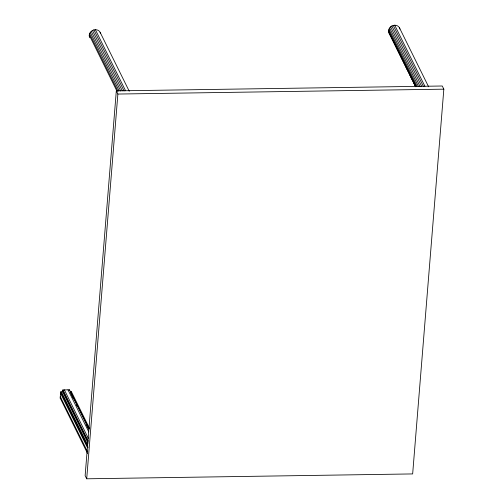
<?xml version="1.0" encoding="UTF-8"?>
<svg xmlns="http://www.w3.org/2000/svg" width="504" height="504" viewBox="0 0 504 504"><rect width="100%" height="100%" fill="white"/><g stroke="black" fill="none" stroke-linecap="round" stroke-linejoin="round"><path stroke-width="0.76" d="M87.576 453.506L60.165 398.034L60.663 391.891L62.748 391.86L88.08 443.117M62.748 391.86L62.905 389.913L69.476 389.812L88.912 429.131M69.42 390.531L69.476 389.812M71.297 393.12L71.404 391.734L70.642 391.747L89.032 428.961M116.311 90.877L85.132 475.631L86.701 478.8L412.656 473.924L443.835 89.17L442.273 86.001L116.311 90.877L117.879 94.046L86.701 478.8M89.794 37.75A5.84 5.204 -26.3 0 1 89.246 35.097C89.542 32.054 92.396 29.736 95.382 29.679A5.84 5.204 -26.3 0 1 100.567 33.547M415.516 86.631L389.145 33.27C387.185 29.541 390.795 25.131 394.726 25.2A5.84 5.204 -26.3 0 1 399.918 29.068M117.879 94.046L443.835 89.17M60.165 398.034L60.934 398.028M389.145 33.27L391.35 37.17M399.451 27.789L428.602 86.77M394.726 25.2L424.916 86.285M393.24 25.402L423.429 86.493M391.822 25.956L421.665 86.342M390.569 26.819L420.065 86.505M389.573 27.941L418.377 86.215M388.899 29.232L417.01 86.108M388.597 30.618L416.008 86.083M392.043 38.575L404.536 63.85M405.229 65.255L408.007 70.875M409.739 74.384L412.518 80.004M413.211 81.402L415.636 86.323M388.679 31.991L415.743 86.764M100.101 32.269L129.251 91.249M95.382 29.679L125.572 90.764M93.889 29.881L124.078 90.966M92.471 30.435L122.315 90.821M91.224 31.298L120.721 90.985M90.229 32.42L119.026 90.695M89.555 33.711L118.005 91.287M89.246 35.097L117.01 91.268M71.404 391.734L89.454 428.243M70.806 393.341L73.584 398.954M76.362 404.573L77.055 405.978M86.077 424.236L88.156 428.444M67.996 389.838L88.817 431.966M64.392 389.888L88.332 438.335M62.905 389.913L88.238 441.17M62.849 390.631L87.835 441.183M61.431 391.885L87.803 445.246M60.663 391.891L88.08 447.363M60.549 393.277L87.274 447.344M60.278 396.654L87.343 451.42"/></g></svg>
